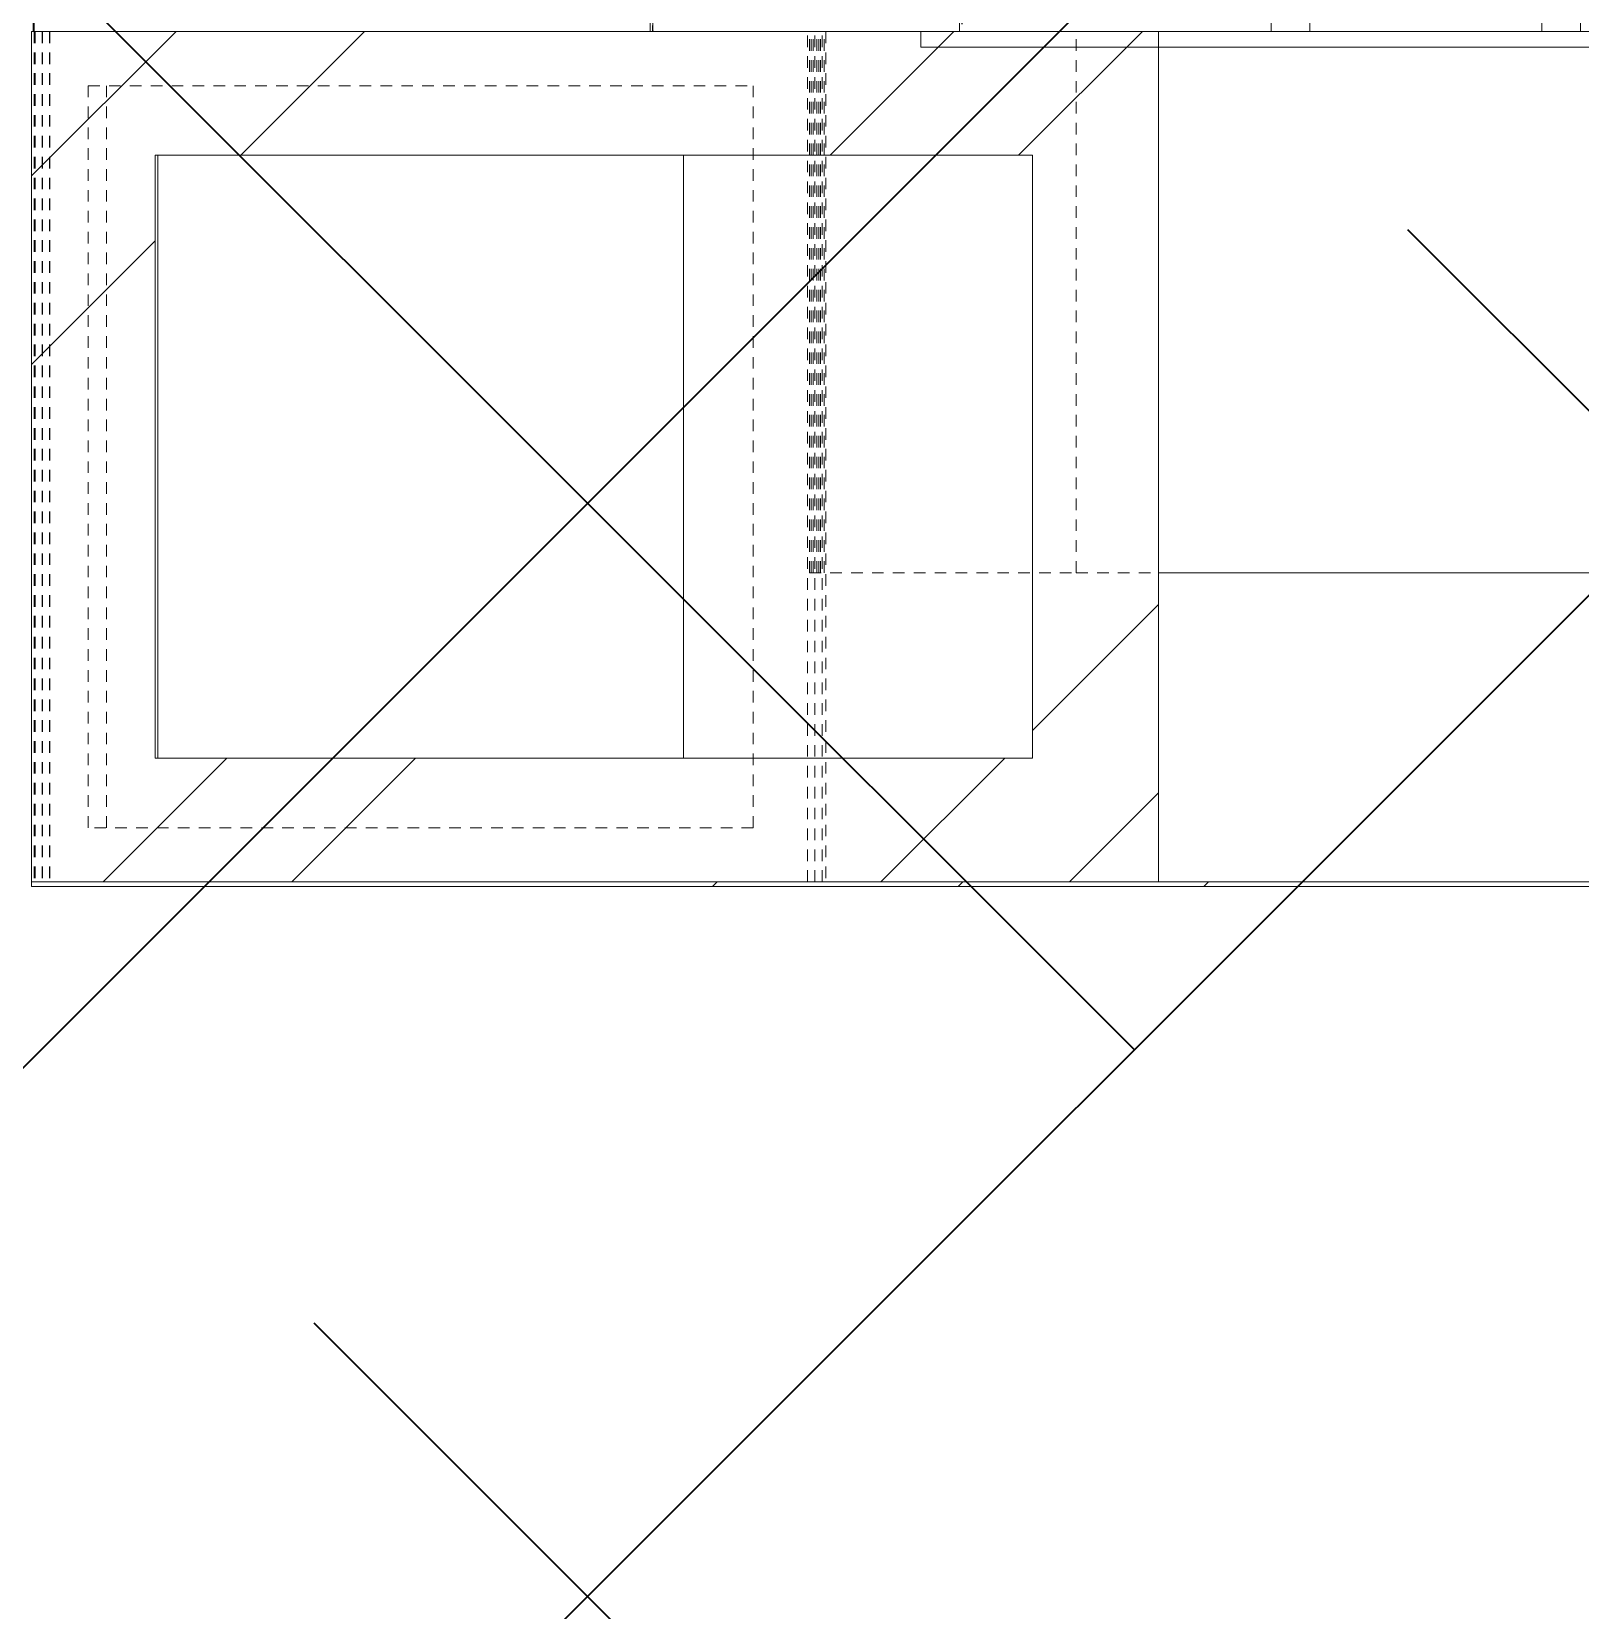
# Model space of a CAD drawing. Header units: millimetres. Extents: x 50357 to 985146, y 723188 to 1803594.
# Drawn here: x 875039 to 876041, y 743868 to 744889 of the extents above; entities that cross this region are included whole.
import ezdxf

# ---------------------------------------------------------------- set-up
doc = ezdxf.new("R2010")
doc.units = ezdxf.units.MM
doc.header["$LTSCALE"] = 3
doc.header["$MEASUREMENT"] = 0
doc.linetypes.add('DASHED', pattern=[19.05, 12.7, -6.35])
doc.linetypes.add('Member Hidden', pattern=[4.5, 2.5, -2])
for name, color, linetype, lineweight, true_color in [('A-FLOR', 7, 'Continuous', 5, 0x6e6e6e), ('A-FLOR-HDLN', 7, 'DASHED', 25, 0x6e6e6e), ('A-FLOR-PATT', 7, 'Continuous', 13, 0x6e6e6e), ('A-WALL-HDLN', 7, 'Member Hidden', 13, 0x6e6e6e), ('S-BEAM', 7, 'Continuous', 13, 0x6e6e6e), ('S-BEAM-HDLN', 7, 'Member Hidden', 13, 0x6e6e6e)]:
    doc.layers.add(name, color=color, linetype=linetype, lineweight=lineweight, true_color=true_color)
doc.layers.add('Hatch (HOR not under LTC submission)', color=252, linetype='Continuous', lineweight=35)

# ---------------------------------------------------------------- blocks, each defined once
blk = doc.blocks.new('Structural Framing 1 - Structural Framing 1-3532373-SEC D_1')
at = {"layer": 'S-BEAM'}
h = blk.add_hatch(dxfattribs=at)
h.set_pattern_fill('FP_1', color=256, style=0, pattern_type=2)
h.set_pattern_definition([(45, (-609724, 13871), (-251.4472, 251.4472), []), (45, (-609724, 14252), (-251.4472, 251.4472), [])])
h.paths.add_polyline_path([(-673541.7, 20150), (-673364.5, 20150), (-673364.5, 20700), (-674093.1, 20700), (-674093.1, 20150), (-673960.3, 20150)], flags=0)
h.paths.add_polyline_path([(-673445.9, 20230), (-674013.1, 20230), (-674013.1, 20620), (-673445.9, 20620), (-673445.9, 20361.8)], flags=0)
for p, q in [((-673364.5, 20700), (-674093.1, 20700)), ((-674093.1, 20700), (-674093.1, 20150)), ((-673364.5, 20150), (-673364.5, 20700)), ((-674013.1, 20620), (-673445.9, 20620)), ((-674013.1, 20230), (-674013.1, 20620)), ((-674011.5, 20620), (-674011.5, 20230)), ((-673671.5, 20230), (-673671.5, 20620)), ((-673445.9, 20620), (-673445.9, 20230)), ((-673445.9, 20230), (-674013.1, 20230)), ((-674093.1, 20150), (-673364.5, 20150))]:
    blk.add_line(p, q, dxfattribs=at)
blk = doc.blocks.new('Built Up Member - S10_BUILT-UP BOX D550xB500xTF35xTW35 THK-V98-SEC D_1')
at = {"layer": 'S-BEAM-HDLN'}
for p, q in [((-674091.5, 20700), (-674091.5, 20150)), ((-673591.5, 20150), (-673591.5, 20700)), ((-673579.6, 20700), (-673579.6, 20150)), ((-674056.5, 20665), (-673626.5, 20665)), ((-674056.5, 20185), (-674056.5, 20665)), ((-674044.6, 20665), (-674044.6, 20185)), ((-673626.5, 20665), (-673626.5, 20185)), ((-673626.5, 20185), (-674056.5, 20185))]:
    blk.add_line(p, q, dxfattribs=at)
blk = doc.blocks.new('Built Up Member - S10_BUILT-UP BOX D550xB500xTF35xTW35 THK-3921805-SEC D_1')
at = {"layer": 'S-BEAM-HDLN'}
blk.add_line((-673591.4, 20150), (-673591.4, 20700), dxfattribs=at)
blk = doc.blocks.new('Built Up Member - S10_BUILT-UP BOX D550xB500xTF35xTW35 THK-3921806-SEC D_1')
at = {"layer": 'S-BEAM-HDLN'}
blk.add_line((-673586.7, 20150), (-673586.7, 20700), dxfattribs=at)
blk = doc.blocks.new('Built Up Member - S5_BUILT-UP BOX D350xB350xTF12_5xTW12_5 THK-3921807-SEC D_1')
at = {"layer": 'S-BEAM-HDLN'}
blk.add_line((-673589, 20350), (-673589, 20700), dxfattribs=at)
blk = doc.blocks.new('Built Up Member - S5_BUILT-UP BOX D350xB350xTF12_5xTW12_5 THK-3921808-SEC D_1')
at = {"layer": 'S-BEAM-HDLN'}
for q in [(-673590.2, 20700), (-673417.8, 20350)]:
    blk.add_line((-673590.2, 20350), q, dxfattribs=at)
blk = doc.blocks.new('Built Up Member - S5_BUILT-UP BOX D350xB350xTF12_5xTW12_5 THK-V99-SEC D_1')
at = {"layer": 'S-BEAM-HDLN'}
blk.add_line((-673587.8, 20350), (-673587.8, 20700), dxfattribs=at)
blk = doc.blocks.new('Built Up Member - S5_BUILT-UP BOX D350xB350xTF12_5xTW12_5 THK-V100-SEC D_1')
at = {"layer": 'S-BEAM-HDLN'}
blk.add_line((-673585.4, 20350), (-673585.4, 20700), dxfattribs=at)
blk = doc.blocks.new('Built Up Member - S5_BUILT-UP BOX D350xB350xTF12_5xTW12_5 THK-3533439-SEC D_1')
at = {"layer": 'S-BEAM'}
blk.add_line((-673364.5, 20350), (-666571.4, 20350), dxfattribs=at)
at = {"layer": 'S-BEAM-HDLN'}
for q in [(-673417.7, 20700), (-673364.5, 20350)]:
    blk.add_line((-673417.7, 20350), q, dxfattribs=at)

msp = doc.modelspace()

# ---------------------------------------------------------------- hatches: boundary and pattern name
at = {"layer": 'A-FLOR-PATT'}
h = msp.add_hatch(dxfattribs=at)
h.set_pattern_fill('FP_3', color=256, style=0, pattern_type=2)
h.set_pattern_definition([(45, (939408.4, 738060), (-449.013, 449.013), []), (45, (939567.14, 738060), (0, 898.0256), []), (45, (939249.64, 738060), (0, 898.0256), [])])
h.paths.add_polyline_path([(883125.656, 744335.9831), (883289.317, 744335.9831), (883289.317, 744338.9831), (875039.3158, 744338.9831), (875039.3158, 744335.9831), (881451.2179, 744335.9831)], flags=0)
at = {"layer": 'Hatch (HOR not under LTC submission)'}
h = msp.add_hatch(dxfattribs=at)
h.set_pattern_fill('ANSI38', color=256, scale=4000)
h.paths.add_polyline_path([(883302.7731, 754573.5724), (867748.3436, 754573.5724), (867748.3436, 741228.5978), (870806.1362, 741227.6876), (883302.7731, 741227.6882)])

# ---------------------------------------------------------------- linework, layer by layer
at = {"layer": 'A-FLOR'}
for p, q in [((875639.3159, 745188.9831), (875639.3159, 744888.9831)), ((875439.3159, 744888.9831), (875439.3159, 745163.9195)), ((875039.3087, 744888.9831), (875439.3159, 744888.9831)), ((875440.6444, 744888.9831), (875440.6444, 744892.9831)), ((875440.779, 744892.9831), (875440.779, 744888.9831)), ((875614.3159, 744888.9831), (875614.3159, 744878.9831)), ((875614.3159, 744888.9831), (883019.3176, 744888.9831)), ((875614.3159, 744878.9831), (882714.3169, 744878.9831)), ((883289.2802, 744338.9831), (875039.3158, 744338.9831)), ((875039.3158, 744338.9831), (875039.3158, 744335.9831)), ((875039.3158, 744335.9831), (883302.7731, 744335.9831))]:
    msp.add_line(p, q, dxfattribs=at)
at = {"layer": 'A-FLOR-HDLN'}
for p, q in [((875040.6247, 744888.9831), (875040.6247, 744988.9831)), ((875640.6444, 744988.9831), (875640.6444, 744888.9831))]:
    msp.add_line(p, q, dxfattribs=at)
at = {"layer": 'A-WALL-HDLN'}
for p, q in [((875865.6437, 745138.9831), (875865.6437, 744888.9831)), ((876015.6437, 744888.9831), (876015.6437, 745138.9831))]:
    msp.add_line(p, q, dxfattribs=at)
at = {"layer": 'S-BEAM-HDLN'}
for p, q in [((875040.8894, 744888.9831), (875040.8894, 750924.0399)), ((875440.8893, 744888.9831), (875440.8893, 750924.0399)), ((875441.2661, 750924.0399), (875441.2661, 744888.9831)), ((875840.6437, 745138.9831), (875840.6437, 744888.9831)), ((876040.6437, 744888.9831), (876040.6437, 745138.9831)), ((875041.4891, 744888.9831), (875041.4891, 744338.9831)), ((875041.6491, 744888.9831), (875041.6491, 744338.9831)), ((875046.1883, 744888.9831), (875046.1883, 744338.9831)), ((875046.3483, 744888.9831), (875046.3483, 744338.9831)), ((875050.8876, 744888.9831), (875050.8876, 744338.9831)), ((875051.0475, 744888.9831), (875051.0475, 744338.9831))]:
    msp.add_line(p, q, dxfattribs=at)

# ---------------------------------------------------------------- block references
at = {"layer": 'S-BEAM'}
msp.add_blockref('Structural Framing 1 - Structural Framing 1-3532373-SEC D_1', (1549132.3921, 724188.9831), dxfattribs=at)
at = {"layer": 'S-BEAM', "linetype": 'Member Hidden'}
for name, p in [('Built Up Member - S10_BUILT-UP BOX D550xB500xTF35xTW35 THK-V98-SEC D_1', (1549132.3921, 724188.9831)), ('Built Up Member - S10_BUILT-UP BOX D550xB500xTF35xTW35 THK-3921805-SEC D_1', (1549132.3921, 724188.9831)), ('Built Up Member - S5_BUILT-UP BOX D350xB350xTF12_5xTW12_5 THK-3921808-SEC D_1', (1549132.3921, 724188.9831)), ('Built Up Member - S5_BUILT-UP BOX D350xB350xTF12_5xTW12_5 THK-3921807-SEC D_1', (1549132.3921, 724188.9831)), ('Built Up Member - S5_BUILT-UP BOX D350xB350xTF12_5xTW12_5 THK-V99-SEC D_1', (1549132.3921, 724188.9831)), ('Built Up Member - S10_BUILT-UP BOX D550xB500xTF35xTW35 THK-3921806-SEC D_1', (1549132.3921, 724188.9831)), ('Built Up Member - S5_BUILT-UP BOX D350xB350xTF12_5xTW12_5 THK-V100-SEC D_1', (1549132.3921, 724188.9831)), ('Built Up Member - S5_BUILT-UP BOX D350xB350xTF12_5xTW12_5 THK-3921807-SEC D_1', (1549137.1829, 724188.9831)), ('Built Up Member - S5_BUILT-UP BOX D350xB350xTF12_5xTW12_5 THK-V99-SEC D_1', (1549137.1829, 724188.9831)), ('Built Up Member - S10_BUILT-UP BOX D550xB500xTF35xTW35 THK-3921806-SEC D_1', (1549137.1829, 724188.9831)), ('Built Up Member - S5_BUILT-UP BOX D350xB350xTF12_5xTW12_5 THK-V100-SEC D_1', (1549137.1829, 724188.9831)), ('Built Up Member - S5_BUILT-UP BOX D350xB350xTF12_5xTW12_5 THK-3533439-SEC D_1', (1549132.3921, 724188.9831))]:
    msp.add_blockref(name, p, dxfattribs=at)

doc.saveas('drawing.dxf')
